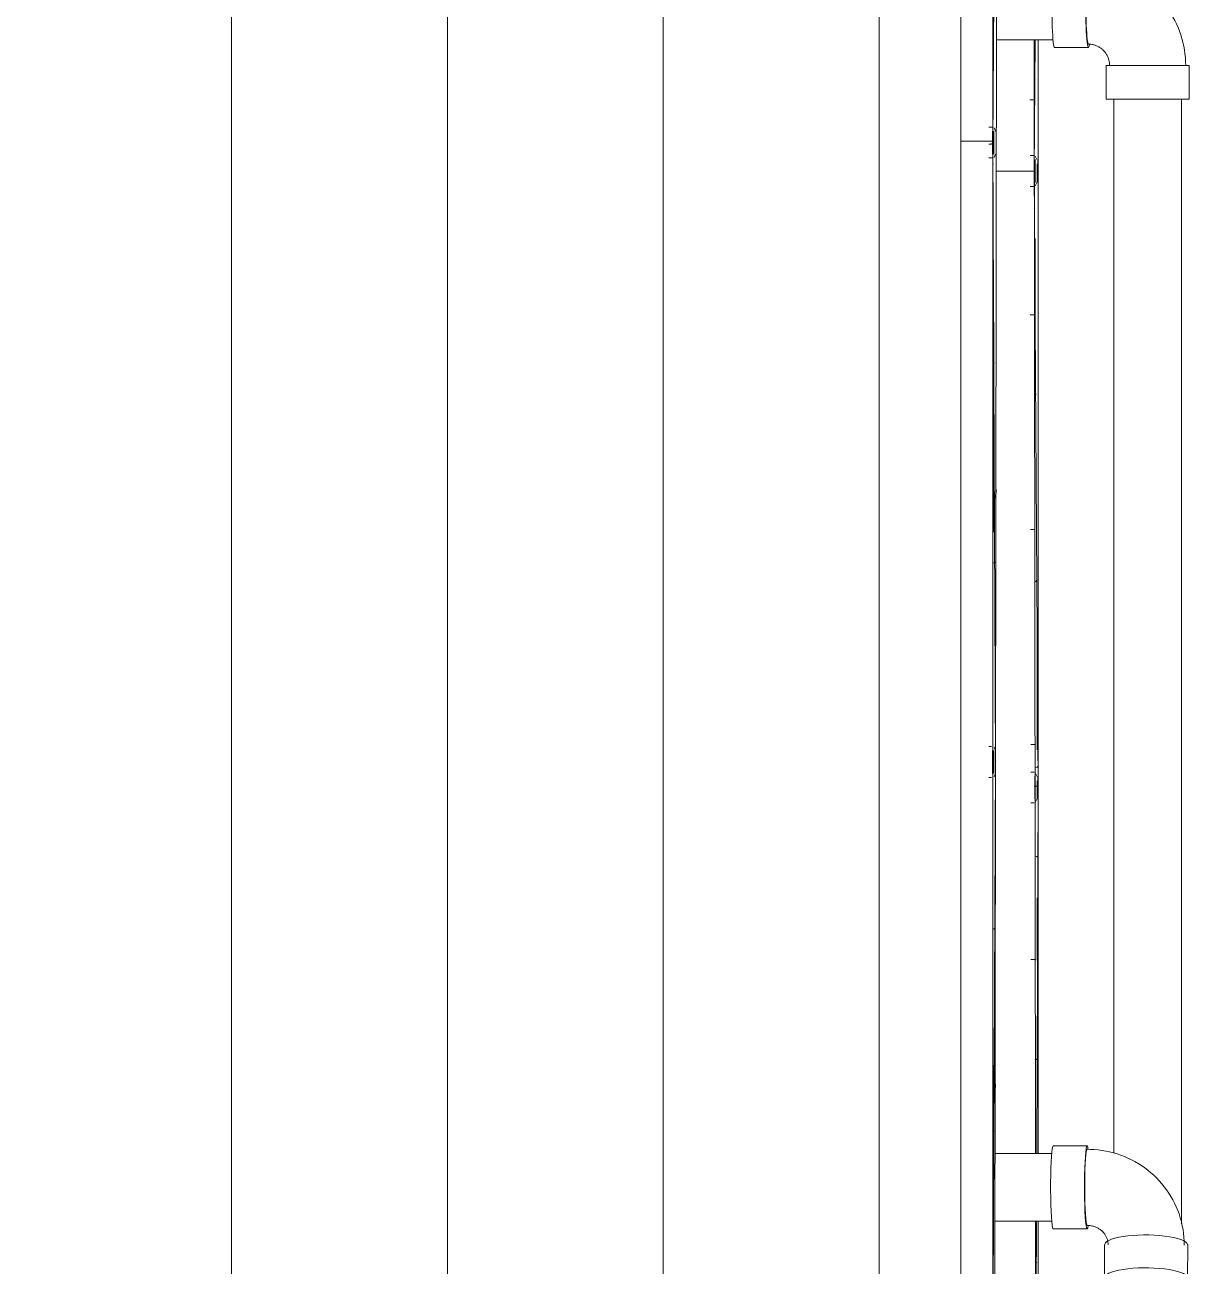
# Model space of a CAD drawing. Header units: metres. Extents: x 3 to 183, y -124 to 10.
# Drawn here: x 116.807 to 118.695, y 1.645 to 3.657 of the extents above; entities that cross this region are included whole.
import ezdxf

# ---------------------------------------------------------------- set-up
doc = ezdxf.new("R2010")
doc.units = ezdxf.units.M
for name, color, linetype, lineweight in [('A-GENM', 7, 'Continuous', 9), ('A-WALL-PATT', 7, 'Continuous', 9), ('I-WALL', 7, 'Continuous', 9), ('P-PIPE', 7, 'Continuous', 9)]:
    doc.layers.add(name, color=color, linetype=linetype, lineweight=lineweight)
pattern_1 = [(90, (91.294, 0), (-0.0037, 2e-19), [])]

# ---------------------------------------------------------------- blocks, each defined once
blk = doc.blocks.new('FP_378-Elevación 02')
at = {"layer": 'A-GENM', "color": 8, "true_color": 0x808080}
blk.add_line((91.3615, 2.4458), (91.3564, 2.4458), dxfattribs=at)
at = {"layer": 'A-GENM', "color": 116, "true_color": 0x008040}
blk.add_line((91.3635, 2.4447), (91.3657, 2.4394), dxfattribs=at)
blk = doc.blocks.new('FP_379-Elevación 02')
at = {"layer": 'A-GENM', "color": 8, "true_color": 0x808080}
blk.add_line((91.3564, 2.3958), (91.3615, 2.3958), dxfattribs=at)
at = {"layer": 'A-GENM', "color": 116, "true_color": 0x008040}
blk.add_line((91.3657, 2.4021), (91.3635, 2.3968), dxfattribs=at)
blk = doc.blocks.new('FP_380-Elevación 02')
at = {"layer": 'A-GENM', "color": 8, "true_color": 0x808080}
blk.add_line((91.3614, 3.4455), (91.3552, 3.4455), dxfattribs=at)
at = {"layer": 'A-GENM', "color": 116, "true_color": 0x008040}
blk.add_line((91.3635, 3.4444), (91.3657, 3.4391), dxfattribs=at)
blk = doc.blocks.new('FP_381-Elevación 02')
at = {"layer": 'A-GENM', "color": 116, "true_color": 0x008040}
blk.add_line((91.3657, 3.4018), (91.3635, 3.3965), dxfattribs=at)
at = {"layer": 'A-GENM', "color": 8, "true_color": 0x808080}
blk.add_line((91.3552, 3.3955), (91.3614, 3.3955), dxfattribs=at)
blk = doc.blocks.new('FP_386-Elevación 02')
at = {"layer": 'A-GENM', "color": 8, "true_color": 0x808080}
for p, q in [((91.3657, 1.8276), (91.368, 2.4226)), ((91.3642, 1.4294), (91.3653, 1.7176))]:
    blk.add_line(p, q, dxfattribs=at)
blk = doc.blocks.new('FP_387-Elevación 02')
at = {"layer": 'A-GENM', "color": 116, "true_color": 0x008040}
for p, q in [((91.3636, 2.3094), (91.3661, 2.3091)), ((91.3661, 2.3091), (91.3683, 2.3073)), ((91.3635, 1.9808), (91.3648, 1.9806)), ((91.3648, 1.9806), (91.3671, 1.9789)), ((91.3635, 1.6522), (91.3658, 1.6505))]:
    blk.add_line(p, q, dxfattribs=at)
blk = doc.blocks.new('FP_388-Elevación 02')
at = {"layer": 'A-GENM', "color": 8, "true_color": 0x808080}
blk.add_line((91.368, 2.4226), (91.3618, 3.4206), dxfattribs=at)
blk = doc.blocks.new('FP_389-Elevación 02')
at = {"layer": 'A-GENM', "color": 116, "true_color": 0x008040}
for p, q in [((91.3629, 3.3605), (91.3617, 3.3591)), ((91.3648, 3.0591), (91.3625, 3.0565)), ((91.3667, 2.7577), (91.3644, 2.7551)), ((91.3644, 2.7551), (91.3626, 2.7547)), ((91.3685, 2.4563), (91.3663, 2.4537)), ((91.3663, 2.4537), (91.3638, 2.4532))]:
    blk.add_line(p, q, dxfattribs=at)
blk = doc.blocks.new('FP_390-Elevación 02')
at = {"layer": 'A-GENM', "color": 8, "true_color": 0x808080}
for p, q in [((91.3638, 3.7429), (91.368, 4.4364)), ((91.3618, 3.4206), (91.3631, 3.6329))]:
    blk.add_line(p, q, dxfattribs=at)
blk = doc.blocks.new('FP_391-Elevación 02')
at = {"layer": 'A-GENM', "color": 116, "true_color": 0x008040}
for p, q in [((91.3609, 4.1792), (91.3649, 4.1784)), ((91.3649, 4.1784), (91.3671, 4.1759)), ((91.3612, 3.8754), (91.363, 3.8751)), ((91.363, 3.8751), (91.3653, 3.8725)), ((91.3622, 3.5705), (91.3634, 3.5691))]:
    blk.add_line(p, q, dxfattribs=at)
blk = doc.blocks.new('FP_414-Elevación 02')
at = {"layer": 'A-GENM', "color": 8, "true_color": 0x808080}
for p, q in [((91.368, 1.8276), (91.368, 3.6329)), ((91.368, -0.2139), (91.368, 1.7176))]:
    blk.add_line(p, q, dxfattribs=at)
blk = doc.blocks.new('FP_415-Elevación 02')
at = {"layer": 'A-GENM', "color": 116, "true_color": 0x008040}
for p, q in [((91.3568, 3.5358), (91.3548, 3.5358)), ((91.3586, 3.5358), (91.3568, 3.5358)), ((91.3602, 3.5358), (91.3586, 3.5358)), ((91.3614, 3.5359), (91.3602, 3.5358)), ((91.3621, 3.536), (91.3614, 3.5359)), ((91.3624, 3.5361), (91.3621, 3.536)), ((91.3572, 3.1874), (91.3552, 3.1875)), ((91.359, 3.1874), (91.3572, 3.1874)), ((91.3606, 3.1874), (91.359, 3.1874)), ((91.3618, 3.1875), (91.3606, 3.1874)), ((91.3625, 3.1876), (91.3618, 3.1875)), ((91.3628, 3.1877), (91.3625, 3.1876)), ((91.3576, 2.839), (91.3556, 2.8391)), ((91.3594, 2.839), (91.3576, 2.839)), ((91.361, 2.839), (91.3594, 2.839)), ((91.3622, 2.8391), (91.361, 2.839)), ((91.363, 2.8392), (91.3622, 2.8391)), ((91.3632, 2.8394), (91.363, 2.8392)), ((91.358, 2.4906), (91.3561, 2.4907)), ((91.3598, 2.4906), (91.358, 2.4906)), ((91.3614, 2.4907), (91.3598, 2.4906)), ((91.3626, 2.4907), (91.3614, 2.4907)), ((91.3634, 2.4909), (91.3626, 2.4907)), ((91.3637, 2.491), (91.3634, 2.4909)), ((91.3584, 2.1423), (91.3565, 2.1423)), ((91.3602, 2.1423), (91.3584, 2.1423)), ((91.3618, 2.1423), (91.3602, 2.1423)), ((91.363, 2.1424), (91.3618, 2.1423)), ((91.3638, 2.1425), (91.363, 2.1424)), ((91.3641, 2.1426), (91.3638, 2.1425))]:
    blk.add_line(p, q, dxfattribs=at)
blk = doc.blocks.new('FP_416-Elevación 02')
at = {"layer": 'A-GENM', "color": 8, "true_color": 0x808080}
for p, q in [((91.3637, 1.8276), (91.3615, 3.6329)), ((91.3661, -0.2139), (91.3638, 1.7176))]:
    blk.add_line(p, q, dxfattribs=at)
blk = doc.blocks.new('FP_425-Elevación 02')
at = {"layer": 'A-GENM', "color": 8, "true_color": 0x808080}
blk.add_line((91.2925, 2.4873), (91.2879, 2.4873), dxfattribs=at)
at = {"layer": 'A-GENM', "color": 116, "true_color": 0x008040}
blk.add_line((91.2969, 2.4863), (91.2991, 2.481), dxfattribs=at)
blk = doc.blocks.new('FP_426-Elevación 02')
at = {"layer": 'A-GENM', "color": 8, "true_color": 0x808080}
blk.add_line((91.2879, 2.4373), (91.2925, 2.4373), dxfattribs=at)
at = {"layer": 'A-GENM', "color": 116, "true_color": 0x008040}
blk.add_line((91.2991, 2.4437), (91.2969, 2.4384), dxfattribs=at)
blk = doc.blocks.new('FP_427-Elevación 02')
at = {"layer": 'A-GENM', "color": 8, "true_color": 0x808080}
blk.add_line((91.2936, 3.4916), (91.2879, 3.4916), dxfattribs=at)
at = {"layer": 'A-GENM', "color": 116, "true_color": 0x008040}
blk.add_line((91.2969, 3.4905), (91.2991, 3.4852), dxfattribs=at)
blk = doc.blocks.new('FP_428-Elevación 02')
at = {"layer": 'A-GENM', "color": 116, "true_color": 0x008040}
blk.add_line((91.2991, 3.4479), (91.2969, 3.4426), dxfattribs=at)
at = {"layer": 'A-GENM', "color": 8, "true_color": 0x808080}
blk.add_line((91.2879, 3.4416), (91.2936, 3.4416), dxfattribs=at)
blk = doc.blocks.new('FP_435-Elevación 02')
at = {"layer": 'A-GENM', "color": 8, "true_color": 0x808080}
blk.add_line((91.2945, 3.4647), (91.3013, 4.4645), dxfattribs=at)
blk = doc.blocks.new('FP_436-Elevación 02')
at = {"layer": 'A-GENM', "color": 116, "true_color": 0x008040}
for p, q in [((91.2951, 3.4317), (91.2946, 3.4312)), ((91.2953, 3.4323), (91.2951, 3.4317)), ((91.296, 3.1085), (91.2951, 3.108)), ((91.2966, 3.109), (91.296, 3.1085)), ((91.2968, 3.1095), (91.2966, 3.109)), ((91.2966, 2.7852), (91.2954, 2.7849)), ((91.2975, 2.7857), (91.2966, 2.7852)), ((91.2981, 2.7862), (91.2975, 2.7857)), ((91.2983, 2.7868), (91.2981, 2.7862)), ((91.2997, 2.4637), (91.2994, 2.4634)), ((91.2997, 2.464), (91.2997, 2.4637))]:
    blk.add_line(p, q, dxfattribs=at)
blk = doc.blocks.new('FP_437-Elevación 02')
at = {"layer": 'A-GENM', "color": 8, "true_color": 0x808080}
blk.add_line((91.299, 2.4623), (91.2945, 3.4647), dxfattribs=at)
blk = doc.blocks.new('FP_438-Elevación 02')
at = {"layer": 'A-GENM', "color": 116, "true_color": 0x008040}
for p, q in [((91.2945, 2.1918), (91.2951, 2.1918)), ((91.2951, 2.1918), (91.2957, 2.1917)), ((91.2957, 2.1917), (91.2962, 2.1916)), ((91.2962, 2.1916), (91.2967, 2.1915)), ((91.2967, 2.1915), (91.2972, 2.1913)), ((91.2972, 2.1913), (91.2976, 2.1912)), ((91.2976, 2.1912), (91.2979, 2.191)), ((91.2979, 2.191), (91.2982, 2.1909)), ((91.2982, 2.1909), (91.2983, 2.1907)), ((91.2983, 2.1907), (91.2985, 2.1905)), ((91.2985, 2.1905), (91.2985, 2.1903)), ((91.2942, 1.8651), (91.2948, 1.865)), ((91.2948, 1.865), (91.2953, 1.8649)), ((91.2953, 1.8649), (91.2957, 1.8648)), ((91.2957, 1.8648), (91.2961, 1.8646)), ((91.2961, 1.8646), (91.2964, 1.8645)), ((91.2964, 1.8645), (91.2967, 1.8643)), ((91.2967, 1.8643), (91.2969, 1.8641)), ((91.2969, 1.8641), (91.297, 1.8639)), ((91.297, 1.8639), (91.297, 1.8637)), ((91.2942, 1.5382), (91.2946, 1.5381)), ((91.2946, 1.5381), (91.2949, 1.5379)), ((91.2949, 1.5379), (91.2952, 1.5377)), ((91.2952, 1.5377), (91.2954, 1.5375)), ((91.2954, 1.5375), (91.2955, 1.5374)), ((91.2955, 1.5374), (91.2955, 1.5372))]:
    blk.add_line(p, q, dxfattribs=at)
blk = doc.blocks.new('FP_439-Elevación 02')
at = {"layer": 'A-GENM', "color": 8, "true_color": 0x808080}
blk.add_line((91.2944, 1.4563), (91.299, 2.4623), dxfattribs=at)
blk = doc.blocks.new('FP_444-Elevación 02')
at = {"layer": 'A-GENM', "color": 8, "true_color": 0x808080}
blk.add_line((91.2957, -0.531), (91.3022, 5.3437), dxfattribs=at)
blk = doc.blocks.new('FP_445-Elevación 02')
at = {"layer": 'A-GENM', "color": 116, "true_color": 0x008040}
for p, q in [((91.2998, 2.8985), (91.2999, 2.8988)), ((91.2998, 2.8982), (91.2998, 2.8985)), ((91.2999, 2.8991), (91.3, 2.8994)), ((91.2999, 2.8988), (91.2999, 2.8991)), ((91.3, 2.9), (91.3001, 2.9003)), ((91.3, 2.8997), (91.3, 2.9)), ((91.3, 2.8994), (91.3, 2.8997)), ((91.3001, 2.9008), (91.3002, 2.9011)), ((91.3001, 2.9006), (91.3001, 2.9008)), ((91.3001, 2.9003), (91.3001, 2.9006)), ((91.3002, 2.9023), (91.3003, 2.9026)), ((91.3002, 2.902), (91.3002, 2.9023)), ((91.3002, 2.9017), (91.3002, 2.902)), ((91.3002, 2.9014), (91.3002, 2.9017)), ((91.3002, 2.9011), (91.3002, 2.9014)), ((91.3003, 2.9035), (91.3003, 2.9038)), ((91.3003, 2.9032), (91.3003, 2.9035)), ((91.3003, 2.9029), (91.3003, 2.9032)), ((91.3003, 2.9026), (91.3003, 2.9029)), ((91.297, 2.8888), (91.2971, 2.8891)), ((91.2971, 2.8891), (91.2973, 2.8894)), ((91.2973, 2.8894), (91.2974, 2.8897)), ((91.2974, 2.8897), (91.2975, 2.89)), ((91.2975, 2.89), (91.2976, 2.8903)), ((91.2976, 2.8903), (91.2977, 2.8906)), ((91.2977, 2.8906), (91.2978, 2.8909)), ((91.2978, 2.8909), (91.2979, 2.8912)), ((91.2979, 2.8912), (91.298, 2.8915)), ((91.298, 2.8915), (91.2981, 2.8918)), ((91.2981, 2.8918), (91.2982, 2.8921)), ((91.2982, 2.8921), (91.2983, 2.8924)), ((91.2983, 2.8924), (91.2984, 2.8927)), ((91.2984, 2.8927), (91.2985, 2.893)), ((91.2985, 2.893), (91.2986, 2.8933)), ((91.2986, 2.8933), (91.2987, 2.8936)), ((91.2987, 2.8936), (91.2988, 2.8938)), ((91.2988, 2.8941), (91.2989, 2.8944)), ((91.2988, 2.8938), (91.2988, 2.8941)), ((91.2989, 2.8944), (91.299, 2.8947)), ((91.299, 2.8947), (91.2991, 2.895)), ((91.2991, 2.895), (91.2992, 2.8953)), ((91.2992, 2.8956), (91.2993, 2.8959)), ((91.2992, 2.8953), (91.2992, 2.8956)), ((91.2993, 2.8959), (91.2994, 2.8962)), ((91.2994, 2.8965), (91.2995, 2.8968)), ((91.2994, 2.8962), (91.2994, 2.8965)), ((91.2995, 2.8968), (91.2996, 2.8971)), ((91.2996, 2.8974), (91.2997, 2.8976)), ((91.2996, 2.8971), (91.2996, 2.8974)), ((91.2997, 2.8979), (91.2998, 2.8982)), ((91.2997, 2.8976), (91.2997, 2.8979)), ((91.2981, 1.932), (91.2982, 1.9323)), ((91.2982, 1.9326), (91.2983, 1.9329)), ((91.2982, 1.9323), (91.2982, 1.9326)), ((91.2983, 1.9329), (91.2984, 1.9332)), ((91.2984, 1.9335), (91.2985, 1.9338)), ((91.2984, 1.9332), (91.2984, 1.9335)), ((91.2985, 1.9341), (91.2986, 1.9344)), ((91.2985, 1.9338), (91.2985, 1.9341)), ((91.2986, 1.9344), (91.2987, 1.9347)), ((91.2987, 1.935), (91.2988, 1.9352)), ((91.2987, 1.9347), (91.2987, 1.935)), ((91.2988, 1.9358), (91.2989, 1.9361)), ((91.2988, 1.9355), (91.2988, 1.9358)), ((91.2988, 1.9352), (91.2988, 1.9355)), ((91.2989, 1.9364), (91.299, 1.9367)), ((91.2989, 1.9361), (91.2989, 1.9364)), ((91.299, 1.9373), (91.2991, 1.9376)), ((91.299, 1.937), (91.299, 1.9373)), ((91.299, 1.9367), (91.299, 1.937)), ((91.2991, 1.9384), (91.2992, 1.9387)), ((91.2991, 1.9382), (91.2991, 1.9384)), ((91.2991, 1.9379), (91.2991, 1.9382)), ((91.2991, 1.9376), (91.2991, 1.9379)), ((91.2992, 1.9402), (91.2992, 1.9405)), ((91.2992, 1.9399), (91.2992, 1.9402)), ((91.2992, 1.9396), (91.2992, 1.9399)), ((91.2992, 1.9393), (91.2992, 1.9396)), ((91.2992, 1.939), (91.2992, 1.9393)), ((91.2992, 1.9387), (91.2992, 1.939)), ((91.2966, 1.9273), (91.2967, 1.9276)), ((91.2967, 1.9276), (91.2968, 1.9279)), ((91.2968, 1.9279), (91.2969, 1.9282)), ((91.2969, 1.9282), (91.297, 1.9285)), ((91.297, 1.9285), (91.2971, 1.9288)), ((91.2971, 1.9288), (91.2972, 1.9291)), ((91.2972, 1.9291), (91.2973, 1.9294)), ((91.2973, 1.9294), (91.2974, 1.9297)), ((91.2974, 1.9297), (91.2975, 1.93)), ((91.2975, 1.93), (91.2976, 1.9303)), ((91.2976, 1.9303), (91.2977, 1.9306)), ((91.2977, 1.9306), (91.2978, 1.9309)), ((91.2978, 1.9312), (91.2979, 1.9314)), ((91.2978, 1.9309), (91.2978, 1.9312)), ((91.2979, 1.9314), (91.298, 1.9317)), ((91.298, 1.9317), (91.2981, 1.932))]:
    blk.add_line(p, q, dxfattribs=at)
blk = doc.blocks.new('FP_446-Elevación 02')
at = {"layer": 'A-GENM', "color": 8, "true_color": 0x808080}
for p, q in [((91.2944, 2.4812), (91.2944, 5.4522)), ((91.2944, 2.4419), (91.2944, 2.481)), ((91.2944, -0.5311), (91.2944, 2.4416))]:
    blk.add_line(p, q, dxfattribs=at)
blk = doc.blocks.new('M_Cercha-Bodega - M_Cercha-Bodega-2112394-Elevación 02')
at = {"layer": 'A-GENM', "true_color": 0x008040}
h = blk.add_hatch(dxfattribs=at)
h.set_pattern_fill('FP_90', color=116, style=0, pattern_type=2)
h.set_pattern_definition([(90, (91.244, 0), (-0.34998, 2e-17), [])])
h.paths.add_polyline_path([(91.2427, -0.5345), (91.2876, -0.5315), (91.2876, 1.4554), (91.2427, 1.4554), (91.2427, -0.5284)])
h.paths.add_polyline_path([(91.2427, 1.4632), (91.2876, 1.4632), (91.2876, 3.4614), (91.2427, 3.4614), (91.2427, 1.4912)])
h.paths.add_polyline_path([(91.2427, 3.474), (91.2876, 3.474), (91.2876, 5.4522), (91.2427, 5.4512), (91.2427, 3.4848)])
h = blk.add_hatch(dxfattribs=at)
h.set_pattern_fill('FP_67', color=116, style=0, pattern_type=2)
h.set_pattern_definition(pattern_1)
h.paths.add_polyline_path([(91.2941, -0.5311), (91.2945, -0.5311), (91.2962, 0.6992), (91.295, 1.5704), (91.2985, 2.5696), (91.2951, 3.5511), (91.2944, 3.392), (91.2981, 2.3624), (91.2944, 1.3328), (91.2955, 0.8326), (91.2959, 0.224), (91.2941, -0.5284)])
h.paths.add_polyline_path([(91.3009, 4.4661), (91.3, 4.6592), (91.3008, 4.4704)])
h = blk.add_hatch(dxfattribs=at)
h.set_pattern_fill('FP_79', color=116, style=0, pattern_type=2)
h.set_pattern_definition([(90.068, (91.315, 0.68108), (-0.34998, 5e-06), [])])
h.paths.add_polyline_path([(91.2957, -0.531), (91.3597, -0.5269), (91.3594, -0.3038), (91.2959, -0.3038), (91.2957, -0.5284)])
h.paths.add_polyline_path([(91.2971, -0.2138), (91.3593, -0.2138), (91.3573, 1.4236), (91.2979, 1.4236), (91.2968, -0.2138)])
h.paths.add_polyline_path([(91.3573, 1.4325), (91.3573, 1.4325), (91.357, 1.7176), (91.2982, 1.7176), (91.2989, 1.4325), (91.3196, 1.4325)])
h.paths.add_polyline_path([(91.2994, 1.8276), (91.3569, 1.8276), (91.3549, 3.4123), (91.3001, 3.4123), (91.299, 1.8276)])
h.paths.add_polyline_path([(91.3018, 3.4258), (91.355, 3.4258), (91.3547, 3.6329), (91.3003, 3.6329), (91.3001, 3.4258), (91.3016, 3.4258)])
h.paths.add_polyline_path([(91.3196, 3.7429), (91.3546, 3.7429), (91.3541, 4.1687), (91.3009, 4.1685), (91.3016, 3.7429), (91.3022, 3.7429)])
h = blk.add_hatch(dxfattribs=at)
h.set_pattern_fill('FP_67', color=116, style=0, pattern_type=2)
h.set_pattern_definition(pattern_1)
h.paths.add_polyline_path([(91.3661, -0.5265), (91.3665, -0.5264), (91.366, -0.4888)])
h.paths.add_polyline_path([(91.3657, -0.2138), (91.3661, -0.2138), (91.3657, -0.172)])
h.paths.add_polyline_path([(91.3633, 1.8276), (91.3637, 1.8276), (91.3632, 1.8872)])
h.paths.add_polyline_path([(91.3612, 3.7429), (91.3614, 3.7429), (91.3612, 3.7429)])
h = blk.add_hatch(dxfattribs=at)
h.set_pattern_fill('FP_67', color=116, style=0, pattern_type=2)
h.set_pattern_definition(pattern_1)
h.paths.add_polyline_path([(91.294, -0.5311), (91.2941, -0.5311), (91.2944, 0.0656), (91.294, -0.5284)])
h.paths.add_polyline_path([(91.294, 1.4619), (91.2944, 1.7684), (91.294, 1.462)])
h.paths.add_polyline_path([(91.294, 3.4721), (91.2944, 3.6929), (91.294, 3.4722)])
h = blk.add_hatch(dxfattribs=at)
h.set_pattern_fill('FP_67', color=116, style=0, pattern_type=2)
h.set_pattern_definition(pattern_1)
h.paths.add_polyline_path([(91.299, 3.4479), (91.2997, 3.4479), (91.2989, 3.4852), (91.2946, 3.4852), (91.2954, 3.4479), (91.2988, 3.4479)])
h = blk.add_hatch(dxfattribs=at)
h.set_pattern_fill('FP_86', color=116, style=0, pattern_type=2)
h.set_pattern_definition([(89.606, (91.229, 1.321), (-0.34998, -3e-06), [])])
h.paths.add_polyline_path([(91.2876, 3.469), (91.2876, 3.474), (91.2427, 3.474), (91.2427, 3.469), (91.2641, 3.469)])
h = blk.add_hatch(dxfattribs=at)
h.set_pattern_fill('FP_87', color=116, style=0, pattern_type=2)
h.set_pattern_definition([(90.259, (91.258, 0.30536), (-0.349984, -2e-06), [])])
h.paths.add_polyline_path([(91.2427, 3.4614), (91.2876, 3.4614), (91.2876, 3.469), (91.2427, 3.469)])
h = blk.add_hatch(dxfattribs=at)
h.set_pattern_fill('FP_67', color=116, style=0, pattern_type=2)
h.set_pattern_definition(pattern_1)
h.paths.add_polyline_path([(91.3665, -0.5264), (91.3666, -0.5264), (91.3664, -0.4888)])
h.paths.add_polyline_path([(91.3671, -0.2138), (91.3673, 0.62), (91.3647, 1.5704), (91.3644, 1.2519), (91.3673, 0.224), (91.3669, -0.2138)])
h.paths.add_polyline_path([(91.3657, 1.8276), (91.3674, 2.53), (91.3621, 3.4712), (91.362, 3.3128), (91.3674, 2.3585), (91.3657, 1.8276)])
h = blk.add_hatch(dxfattribs=at)
h.set_pattern_fill('FP_71', color=116, style=0, pattern_type=2)
h.set_pattern_definition([(89.651, (91.281, -1.625), (-0.349976, 2e-06), [])])
h.paths.add_polyline_path([(91.3001, 3.4203), (91.3549, 3.4203), (91.355, 3.4258), (91.3001, 3.4258)])
h = blk.add_hatch(dxfattribs=at)
h.set_pattern_fill('FP_67', color=116, style=0, pattern_type=2)
h.set_pattern_definition(pattern_1)
h.paths.add_polyline_path([(91.3676, 3.4018), (91.3665, 3.4391), (91.3619, 3.4391), (91.3629, 3.4018), (91.3676, 3.4018)])
h = blk.add_hatch(dxfattribs=at)
h.set_pattern_fill('FP_70', color=116, style=0, pattern_type=2)
h.set_pattern_definition([(90.36, (91.311, 3.392), (-0.34998, 3e-06), [])])
h.paths.add_polyline_path([(91.355, 3.4123), (91.3549, 3.4203), (91.3001, 3.4203), (91.3001, 3.4123), (91.3536, 3.4123)])
h = blk.add_hatch(dxfattribs=at)
h.set_pattern_fill('FP_67', color=116, style=0, pattern_type=2)
h.set_pattern_definition(pattern_1)
h.paths.add_polyline_path([(91.2985, 2.4437), (91.2976, 2.481), (91.2944, 2.481), (91.2954, 2.4437), (91.2984, 2.4437)])
h = blk.add_hatch(dxfattribs=at)
h.set_pattern_fill('FP_67', color=116, style=0, pattern_type=2)
h.set_pattern_definition(pattern_1)
h.paths.add_polyline_path([(91.3644, 2.4021), (91.3675, 2.4021), (91.3665, 2.4394), (91.363, 2.4394), (91.3641, 2.4021), (91.3644, 2.4021)])
at = {"layer": 'A-GENM', "color": 8, "true_color": 0x808080}
for p, q in [((91.2942, 3.4479), (91.2942, 3.4852)), ((91.2999, 3.4852), (91.2999, 3.4479)), ((91.2426, 3.469), (91.2876, 3.469)), ((91.3616, 3.4018), (91.3616, 3.4391)), ((91.3678, 3.4391), (91.3678, 3.4018)), ((91.3549, 3.4203), (91.3001, 3.4203)), ((91.2942, 2.4437), (91.2942, 2.481)), ((91.2988, 2.481), (91.2988, 2.4437)), ((91.3628, 2.4021), (91.3628, 2.4394)), ((91.3678, 2.4394), (91.3678, 2.4021))]:
    blk.add_line(p, q, dxfattribs=at)
for points, knots in [([(91.2876, 3.469), (91.2881, 3.469), (91.2893, 3.469), (91.2908, 3.4689), (91.2919, 3.4688), (91.2927, 3.4688), (91.2931, 3.4687), (91.2935, 3.4686), (91.2939, 3.4685), (91.294, 3.4684), (91.294, 3.4684)], [0, 0, 0, 0, 0.166667, 0.333333, 0.5, 0.583333, 0.666667, 0.75, 0.833333, 1, 1, 1, 1]), ([(91.2945, 3.4647), (91.2945, 3.4647), (91.2944, 3.4646), (91.294, 3.4645), (91.2937, 3.4644), (91.2932, 3.4644), (91.2925, 3.4643), (91.2914, 3.4642), (91.2898, 3.4641), (91.2887, 3.4641), (91.2882, 3.4641)], [0, 0, 0, 0, 0.166667, 0.25, 0.333333, 0.416667, 0.5, 0.666667, 0.833333, 1, 1, 1, 1]), ([(91.3614, 3.4203), (91.3613, 3.4203), (91.3612, 3.4203), (91.3609, 3.4203), (91.3605, 3.4203), (91.36, 3.4203), (91.3594, 3.4203), (91.3588, 3.4203), (91.3579, 3.4203), (91.3566, 3.4203), (91.3555, 3.4203), (91.3549, 3.4203)], [0, 0, 0, 0, 0.166667, 0.25, 0.333333, 0.416667, 0.5, 0.583333, 0.666667, 0.833333, 1, 1, 1, 1]), ([(91.3618, 2.4233), (91.3623, 2.4233), (91.3634, 2.4233), (91.365, 2.4232), (91.3661, 2.4231), (91.3668, 2.423), (91.3674, 2.4229), (91.3679, 2.4228), (91.3681, 2.4227), (91.368, 2.4226)], [0, 0, 0, 0, 0.166667, 0.333333, 0.5, 0.583333, 0.666667, 0.833333, 1, 1, 1, 1])]:
    blk.add_open_spline(points, degree=3, knots=knots, dxfattribs=at)
for name in ['FP_446-Elevación 02', 'FP_444-Elevación 02', 'FP_445-Elevación 02', 'FP_416-Elevación 02', 'FP_435-Elevación 02', 'FP_390-Elevación 02', 'FP_414-Elevación 02', 'FP_415-Elevación 02', 'FP_391-Elevación 02', 'FP_427-Elevación 02', 'FP_437-Elevación 02', 'FP_428-Elevación 02', 'FP_380-Elevación 02', 'FP_436-Elevación 02', 'FP_381-Elevación 02', 'FP_388-Elevación 02', 'FP_389-Elevación 02', 'FP_425-Elevación 02', 'FP_439-Elevación 02', 'FP_426-Elevación 02', 'FP_378-Elevación 02', 'FP_386-Elevación 02', 'FP_379-Elevación 02', 'FP_387-Elevación 02', 'FP_438-Elevación 02']:
    blk.add_blockref(name, (0, 0), dxfattribs=at)
blk = doc.blocks.new('YADRAN_LASQUEMAS_ARQ_MO_006_E02_rvt-3-Elevación 02')
at = {"layer": 'A-WALL-PATT', "true_color": 0x008040}
h = blk.add_hatch(dxfattribs=at)
h.set_pattern_fill('FP_65', color=116, style=0, pattern_type=2)
h.set_pattern_definition([(90, (91.243, 0), (-0.34998, 2e-17), [])])
h.paths.add_polyline_path([(80.2181, -0.565), (84.567, -0.565), (86.8886, -0.466), (87.1849, -0.4563), (87.2419, -0.4581), (87.2592, -0.458), (87.2887, -0.4572), (89.5136, -0.4402), (89.6365, -0.4564), (90.2684, -0.565), (90.7719, -0.565), (91.2426, -0.5345), (91.2424, 5.6258), (80.2181, 5.6258), (80.2181, -0.4888)])
at = {"layer": 'I-WALL'}
for p, q in [((91.2426, -0.5345), (91.2426, 5.6258)), ((91.2427, 5.6243), (91.2427, -0.5345))]:
    blk.add_line(p, q, dxfattribs=at)
at = {"layer": 'A-GENM', "color": 8, "lineweight": 9, "true_color": 0x808080}
blk.add_blockref('M_Cercha-Bodega - M_Cercha-Bodega-2112394-Elevación 02', (0, 0), dxfattribs=at)
blk = doc.blocks.new('Plastico - Codo - PL - Codo-2192747-Elevación 02')
at = {"layer": 'P-PIPE'}
for p, q in [((91.4475, 1.84), (91.3926, 1.84)), ((91.3926, 1.7052), (91.4475, 1.7052)), ((91.4758, 1.6794), (91.4757, 1.626)), ((91.6105, 1.6257), (91.6106, 1.679))]:
    blk.add_line(p, q, dxfattribs=at)
at = {"layer": 'P-PIPE', "flags": 128}
for points in [[(91.6003, 1.7172), (91.5986, 1.7233), (91.5966, 1.7294), (91.5945, 1.7353), (91.592, 1.7411), (91.5894, 1.7469), (91.5865, 1.7525), (91.5834, 1.758), (91.58, 1.7633), (91.5764, 1.7686), (91.5727, 1.7736), (91.5687, 1.7785), (91.5645, 1.7833), (91.5602, 1.7878), (91.5556, 1.7922), (91.5509, 1.7964), (91.546, 1.8004), (91.541, 1.8042), (91.5358, 1.8078), (91.5305, 1.8112), (91.525, 1.8144), (91.5194, 1.8173), (91.5138, 1.82), (91.508, 1.8225), (91.5021, 1.8248), (91.4961, 1.8268), (91.4901, 1.8286), (91.484, 1.8301), (91.4778, 1.8314), (91.4716, 1.8325), (91.4654, 1.8333), (91.4591, 1.8339), (91.4528, 1.8342), (91.4475, 1.8343)], [(91.4475, 1.7108), (91.449, 1.7108), (91.4504, 1.7107), (91.4519, 1.7106), (91.4534, 1.7104), (91.4548, 1.7101), (91.4562, 1.7098), (91.4576, 1.7094), (91.459, 1.709), (91.4603, 1.7085), (91.4616, 1.708), (91.4629, 1.7075), (91.4641, 1.7069), (91.4654, 1.7062), (91.4665, 1.7055), (91.4677, 1.7048), (91.4688, 1.704), (91.4698, 1.7032), (91.4708, 1.7024), (91.4718, 1.7015), (91.4728, 1.7006), (91.4736, 1.6997), (91.4745, 1.6987), (91.4753, 1.6977), (91.476, 1.6967), (91.4767, 1.6956), (91.4774, 1.6946), (91.478, 1.6935), (91.4785, 1.6924), (91.4791, 1.6913), (91.4795, 1.6901), (91.4799, 1.689), (91.4803, 1.6878), (91.4806, 1.6868)], [(91.605, 1.679), (91.6049, 1.6854), (91.6045, 1.6917), (91.6039, 1.698), (91.603, 1.7042), (91.6018, 1.7104), (91.6004, 1.7166), (91.6003, 1.7172)], [(91.4806, 1.6868), (91.4809, 1.6856), (91.4811, 1.6844), (91.4813, 1.6832), (91.4814, 1.682), (91.4815, 1.6807), (91.4815, 1.6795), (91.4815, 1.6794)]]:
    blk.add_lwpolyline(points, dxfattribs=at)
at = {"layer": 'P-PIPE'}
for centre, major_axis, ratio, start_param, end_param in [((91.3926, 1.7726), (0, 0.0674), 0.063311, 0.017775, 2.897568), ((91.4475, 1.7726), (0, 0.0674), 0.063311, 0.017775, 2.897568), ((91.4475, 1.7726), (0, 0.0617), 0.063311, 0, 2.897568), ((91.4475, 1.7726), (0, 0.0674), 0.063311, 6.039161, 6.283185), ((91.4475, 1.7726), (0, 0.0674), 0.063311, 5.870274, 6.039161), ((91.4475, 1.7726), (0, 0.0617), 0.063311, 2.897568, 3.246634), ((91.3926, 1.7726), (0, 0.0674), 0.063311, 2.897568, 3.159368), ((91.4475, 1.7726), (0, 0.0674), 0.063311, 2.897568, 3.53742), ((91.5432, 1.6792), (-0.0674, 0.0002), 0.241907, 3.20373, 6.345323), ((91.5432, 1.6792), (-0.0674, 0.0002), 0.241907, 3.141593, 3.20373), ((91.5431, 1.6258), (-0.0674, 0.0002), 0.241907, 3.20373, 6.345323), ((91.5431, 1.6258), (-0.0674, 0.0002), 0.241907, 0.062138, 0.612201), ((91.5431, 1.6258), (-0.0674, 0.0002), 0.241907, 2.537077, 3.20373)]:
    blk.add_ellipse(centre, major_axis=major_axis, ratio=ratio, start_param=start_param, end_param=end_param, dxfattribs=at)
blk = doc.blocks.new('Plastico - Codo - PL - Codo-V479-Elevación 02')
at = {"layer": 'P-PIPE'}
for p, q in [((91.4496, 3.7553), (91.3947, 3.7553)), ((91.3947, 3.6205), (91.4496, 3.6205)), ((91.4782, 3.5917), (91.4782, 3.5367)), ((91.6129, 3.5917), (91.4782, 3.5917)), ((91.613, 3.5917), (91.6129, 3.5917)), ((91.613, 3.5367), (91.613, 3.5917)), ((91.4782, 3.5367), (91.6129, 3.5367)), ((91.6129, 3.5367), (91.613, 3.5367))]:
    blk.add_line(p, q, dxfattribs=at)
at = {"layer": 'P-PIPE', "flags": 128}
for points in [[(91.6074, 3.5917), (91.6072, 3.598), (91.6069, 3.6043), (91.6062, 3.6106), (91.6053, 3.6168), (91.6042, 3.6231), (91.6028, 3.6292), (91.6012, 3.6353), (91.5994, 3.6413), (91.5973, 3.6473), (91.5949, 3.6532), (91.5924, 3.6589), (91.5896, 3.6646), (91.5865, 3.6701), (91.5833, 3.6756), (91.5798, 3.6808), (91.5762, 3.686), (91.5723, 3.691), (91.5682, 3.6958), (91.564, 3.7005), (91.5596, 3.705), (91.5549, 3.7093), (91.5502, 3.7134), (91.5452, 3.7173), (91.5401, 3.7211), (91.5349, 3.7246), (91.5295, 3.7279), (91.524, 3.731), (91.5184, 3.7339), (91.5126, 3.7365), (91.5068, 3.7389), (91.5009, 3.7411), (91.4949, 3.743), (91.4888, 3.7447), (91.4826, 3.7462), (91.4764, 3.7474), (91.4702, 3.7483), (91.4639, 3.749), (91.4576, 3.7495), (91.4513, 3.7496), (91.4496, 3.7497)], [(91.4496, 3.6262), (91.451, 3.6261), (91.4523, 3.626), (91.4537, 3.6259), (91.455, 3.6257), (91.4564, 3.6255), (91.4577, 3.6252), (91.459, 3.6248), (91.4603, 3.6244), (91.4616, 3.624), (91.4629, 3.6235), (91.4641, 3.6229), (91.4654, 3.6223), (91.4666, 3.6216), (91.4677, 3.6209), (91.4689, 3.6202), (91.47, 3.6194), (91.4711, 3.6185), (91.4721, 3.6176), (91.4732, 3.6167), (91.4741, 3.6157), (91.4751, 3.6147), (91.476, 3.6137), (91.4768, 3.6126), (91.4776, 3.6115), (91.4784, 3.6104), (91.4791, 3.6092), (91.4798, 3.608), (91.4804, 3.6068), (91.481, 3.6055), (91.4815, 3.6042), (91.482, 3.6029), (91.4824, 3.6016), (91.4828, 3.6003), (91.4831, 3.5989), (91.4834, 3.5976), (91.4836, 3.5962), (91.4837, 3.5948), (91.4838, 3.5934), (91.4839, 3.5921), (91.4839, 3.5917)]]:
    blk.add_lwpolyline(points, dxfattribs=at)
at = {"layer": 'P-PIPE'}
for centre, major_axis, start_param, end_param in [((91.3947, 3.6879), (0, 0.0674), 0, 3.141593), ((91.4496, 3.6879), (0, 0.0674), 0, 3.141593), ((91.4496, 3.6879), (0, 0.0617), 0, 3.141593), ((91.4496, 3.6879), (0, 0.0674), 5.882537, 6.283185), ((91.4496, 3.6879), (0, 0.0674), 3.141593, 3.517562)]:
    blk.add_ellipse(centre, major_axis=major_axis, ratio=0.063311, start_param=start_param, end_param=end_param, dxfattribs=at)

msp = doc.modelspace()

# ---------------------------------------------------------------- linework, layer by layer
at = {"layer": 'P-PIPE'}
for p, q in [((118.3819, 3.6329), (118.4739, 3.6329)), ((118.5722, 3.5367), (118.5722, 1.8282)), ((118.6822, 1.7135), (118.6822, 3.5367)), ((118.4718, 1.8276), (118.381, 1.8276)), ((118.3798, 1.7176), (118.4718, 1.7176))]:
    msp.add_line(p, q, dxfattribs=at)

# ---------------------------------------------------------------- block references
at = {"lineweight": 5}
msp.add_blockref('YADRAN_LASQUEMAS_ARQ_MO_006_E02_rvt-3-Elevación 02', (27.0816, 0), dxfattribs=at)
at = {"layer": 'P-PIPE'}
for name in ['Plastico - Codo - PL - Codo-V479-Elevación 02', 'Plastico - Codo - PL - Codo-2192747-Elevación 02']:
    msp.add_blockref(name, (27.0816, 0), dxfattribs=at)

doc.saveas('drawing.dxf')
